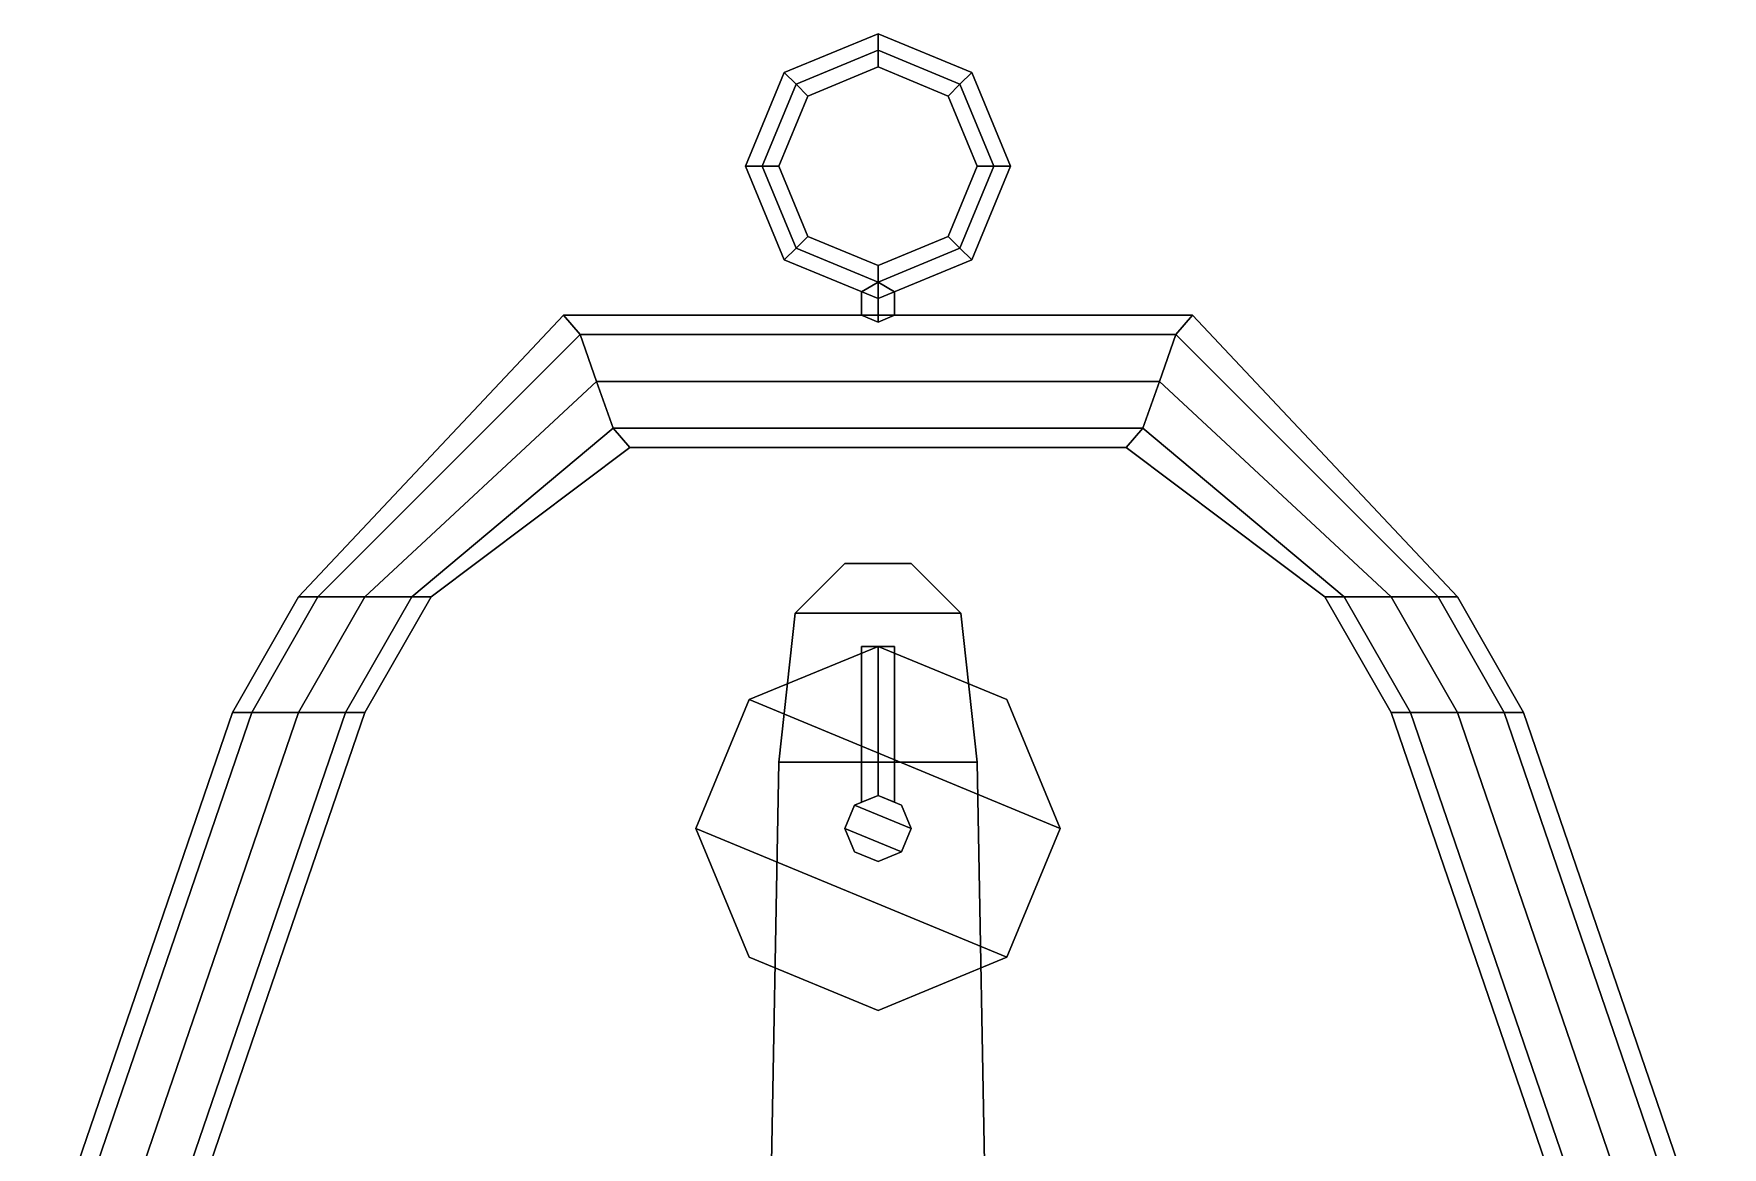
# Model space of a CAD drawing. Header units: millimetres. Extents: x -0.76 to 1, y -1.61 to 3.55.
# Drawn here: x -0.51 to 0.51, y 0.687 to 1.36 of the extents above; entities that cross this region are included whole.
import ezdxf

# ---------------------------------------------------------------- set-up
doc = ezdxf.new("R2010")
doc.units = ezdxf.units.MM
doc.layers.add('towing_pieces', color=6, linetype='Continuous')

msp = doc.modelspace()

# ---------------------------------------------------------------- linework, layer by layer
for points in [[(-0.02, 1.04, 0.36), (0.02, 1.04, 0.36), (0.05, 1.01, 0.36), (-0.05, 1.01, 0.36)], [(-0.05, 1.01, 0.44), (-0.02, 1.04, 0.44), (-0.02, 1.04, 0.36), (-0.05, 1.01, 0.36)], [(0.05, 1.01, 0.44), (0.02, 1.04, 0.44), (-0.02, 1.04, 0.44), (-0.05, 1.01, 0.44)], [(-0.02, 1.04, 0.44), (0.02, 1.04, 0.44), (0.02, 1.04, 0.36), (-0.02, 1.04, 0.36)], [(0.05, 1.01, 0.36), (0.02, 1.04, 0.36), (0.02, 1.04, 0.44), (0.05, 1.01, 0.44)], [(-0.05, 1.01, 0.44), (-0.06, 0.92, 0.44), (0.06, 0.92, 0.44), (0.05, 1.01, 0.44)], [(-0.05, 1.01, 0.36), (-0.06, 0.92, 0.36), (-0.06, 0.92, 0.44), (-0.05, 1.01, 0.44)], [(0.06, 0.92, 0.36), (-0.06, 0.92, 0.36), (-0.05, 1.01, 0.36), (0.05, 1.01, 0.36)], [(0.05, 1.01, 0.44), (0.06, 0.92, 0.44), (0.06, 0.92, 0.36), (0.05, 1.01, 0.36)], [(0, 0.99, 0.33), (-0.0778, 0.9578, 0.33), (-0.0778, 0.9578, 0.35), (0, 0.99, 0.35)], [(0.0778, 0.9578, 0.35), (0, 0.99, 0.35), (-0.0778, 0.9578, 0.35), (0.11, 0.88, 0.35)], [(-0.01, 0.8959, 0.57), (0, 0.9, 0.58), (0, 0.99, 0.58), (-0.01, 0.99, 0.57)], [(0, 0.9, 0.56), (-0.01, 0.8959, 0.57), (-0.01, 0.99, 0.57), (0, 0.99, 0.56)], [(0, 0.99, 0.58), (0.01, 0.99, 0.57), (0, 0.99, 0.56), (-0.01, 0.99, 0.57)], [(0.0778, 0.9578, 0.33), (0, 0.99, 0.33), (0, 0.99, 0.35), (0.0778, 0.9578, 0.35)], [(0, 0.9, 0.58), (0.01, 0.8959, 0.57), (0.01, 0.99, 0.57), (0, 0.99, 0.58)], [(0.01, 0.8959, 0.57), (0, 0.9, 0.56), (0, 0.99, 0.56), (0.01, 0.99, 0.57)], [(-0.0778, 0.9578, 0.33), (-0.11, 0.88, 0.33), (-0.11, 0.88, 0.35), (-0.0778, 0.9578, 0.35)], [(0.11, 0.88, 0.35), (-0.0778, 0.9578, 0.35), (-0.11, 0.88, 0.35), (0.0778, 0.8022, 0.35)], [(0.11, 0.88, 0.33), (0.0778, 0.9578, 0.33), (0.0778, 0.9578, 0.35), (0.11, 0.88, 0.35)], [(0.07, 0.37, 0.44), (0.06, 0.92, 0.44), (-0.06, 0.92, 0.44), (-0.07, 0.37, 0.44)], [(-0.07, 0.37, 0.44), (-0.06, 0.92, 0.44), (-0.06, 0.92, 0.36), (-0.07, 0.37, 0.36)], [(-0.06, 0.92, 0.36), (0.06, 0.92, 0.36), (0.07, 0.37, 0.36), (-0.07, 0.37, 0.36)], [(0.07, 0.37, 0.36), (0.06, 0.92, 0.36), (0.06, 0.92, 0.44), (0.07, 0.37, 0.44)], [(0, 0.9, 0.44), (-0.0141, 0.8941, 0.44), (-0.0141, 0.8941, 0.59), (0, 0.9, 0.59)], [(0.0141, 0.8941, 0.59), (0, 0.9, 0.59), (-0.0141, 0.8941, 0.59), (0.02, 0.88, 0.59)], [(0.0141, 0.8941, 0.44), (0, 0.9, 0.44), (0, 0.9, 0.59), (0.0141, 0.8941, 0.59)], [(-0.0141, 0.8941, 0.44), (-0.02, 0.88, 0.44), (-0.02, 0.88, 0.59), (-0.0141, 0.8941, 0.59)], [(0.02, 0.88, 0.59), (-0.0141, 0.8941, 0.59), (-0.02, 0.88, 0.59), (0.0141, 0.8659, 0.59)], [(0.02, 0.88, 0.44), (0.0141, 0.8941, 0.44), (0.0141, 0.8941, 0.59), (0.02, 0.88, 0.59)], [(-0.11, 0.88, 0.33), (-0.0778, 0.8022, 0.33), (-0.0778, 0.8022, 0.35), (-0.11, 0.88, 0.35)], [(0.0778, 0.8022, 0.35), (-0.11, 0.88, 0.35), (-0.0778, 0.8022, 0.35), (0, 0.77, 0.35)], [(-0.02, 0.88, 0.44), (-0.0141, 0.8659, 0.44), (-0.0141, 0.8659, 0.59), (-0.02, 0.88, 0.59)], [(0.0141, 0.8659, 0.59), (-0.02, 0.88, 0.59), (-0.0141, 0.8659, 0.59), (0, 0.86, 0.59)], [(0.0141, 0.8659, 0.44), (0.02, 0.88, 0.44), (0.02, 0.88, 0.59), (0.0141, 0.8659, 0.59)], [(0.0778, 0.8022, 0.33), (0.11, 0.88, 0.33), (0.11, 0.88, 0.35), (0.0778, 0.8022, 0.35)], [(-0.0141, 0.8659, 0.44), (0, 0.86, 0.44), (0, 0.86, 0.59), (-0.0141, 0.8659, 0.59)], [(0, 0.86, 0.44), (0.0141, 0.8659, 0.44), (0.0141, 0.8659, 0.59), (0, 0.86, 0.59)], [(-0.0778, 0.8022, 0.33), (0, 0.77, 0.33), (0, 0.77, 0.35), (-0.0778, 0.8022, 0.35)], [(0, 0.77, 0.33), (0.0778, 0.8022, 0.33), (0.0778, 0.8022, 0.35), (0, 0.77, 0.35)]]:
    msp.add_3dface(points)
at = {"layer": 'towing_pieces'}
for points in [[(-0.0566, 1.3366, 0.49), (-0.0495, 1.3295, 0.5), (0, 1.35, 0.5), (0, 1.36, 0.49)], [(-0.0495, 1.3295, 0.48), (-0.0566, 1.3366, 0.49), (0, 1.36, 0.49), (0, 1.35, 0.48)], [(0, 1.36, 0.49), (0, 1.35, 0.5), (0.0495, 1.3295, 0.5), (0.0566, 1.3366, 0.49)], [(0, 1.35, 0.48), (0, 1.36, 0.49), (0.0566, 1.3366, 0.49), (0.0495, 1.3295, 0.48)], [(-0.0495, 1.3295, 0.5), (-0.0424, 1.3224, 0.49), (0, 1.34, 0.49), (0, 1.35, 0.5)], [(-0.0424, 1.3224, 0.49), (-0.0495, 1.3295, 0.48), (0, 1.35, 0.48), (0, 1.34, 0.49)], [(0, 1.35, 0.5), (0, 1.34, 0.49), (0.0424, 1.3224, 0.49), (0.0495, 1.3295, 0.5)], [(0, 1.34, 0.49), (0, 1.35, 0.48), (0.0495, 1.3295, 0.48), (0.0424, 1.3224, 0.49)], [(-0.08, 1.28, 0.49), (-0.07, 1.28, 0.5), (-0.0495, 1.3295, 0.5), (-0.0566, 1.3366, 0.49)], [(-0.07, 1.28, 0.48), (-0.08, 1.28, 0.49), (-0.0566, 1.3366, 0.49), (-0.0495, 1.3295, 0.48)], [(0.0566, 1.3366, 0.49), (0.0495, 1.3295, 0.5), (0.07, 1.28, 0.5), (0.08, 1.28, 0.49)], [(0.0495, 1.3295, 0.48), (0.0566, 1.3366, 0.49), (0.08, 1.28, 0.49), (0.07, 1.28, 0.48)], [(-0.07, 1.28, 0.5), (-0.06, 1.28, 0.49), (-0.0424, 1.3224, 0.49), (-0.0495, 1.3295, 0.5)], [(-0.06, 1.28, 0.49), (-0.07, 1.28, 0.48), (-0.0495, 1.3295, 0.48), (-0.0424, 1.3224, 0.49)], [(0.0495, 1.3295, 0.5), (0.0424, 1.3224, 0.49), (0.06, 1.28, 0.49), (0.07, 1.28, 0.5)], [(0.0424, 1.3224, 0.49), (0.0495, 1.3295, 0.48), (0.07, 1.28, 0.48), (0.06, 1.28, 0.49)], [(-0.0566, 1.2234, 0.49), (-0.0495, 1.2305, 0.5), (-0.07, 1.28, 0.5), (-0.08, 1.28, 0.49)], [(-0.0495, 1.2305, 0.48), (-0.0566, 1.2234, 0.49), (-0.08, 1.28, 0.49), (-0.07, 1.28, 0.48)], [(-0.0495, 1.2305, 0.5), (-0.0424, 1.2376, 0.49), (-0.06, 1.28, 0.49), (-0.07, 1.28, 0.5)], [(-0.0424, 1.2376, 0.49), (-0.0495, 1.2305, 0.48), (-0.07, 1.28, 0.48), (-0.06, 1.28, 0.49)], [(0.07, 1.28, 0.5), (0.06, 1.28, 0.49), (0.0424, 1.2376, 0.49), (0.0495, 1.2305, 0.5)], [(0.06, 1.28, 0.49), (0.07, 1.28, 0.48), (0.0495, 1.2305, 0.48), (0.0424, 1.2376, 0.49)], [(0.08, 1.28, 0.49), (0.07, 1.28, 0.5), (0.0495, 1.2305, 0.5), (0.0566, 1.2234, 0.49)], [(0.07, 1.28, 0.48), (0.08, 1.28, 0.49), (0.0566, 1.2234, 0.49), (0.0495, 1.2305, 0.48)], [(0, 1.21, 0.5), (0, 1.22, 0.49), (-0.0424, 1.2376, 0.49), (-0.0495, 1.2305, 0.5)], [(0, 1.22, 0.49), (0, 1.21, 0.48), (-0.0495, 1.2305, 0.48), (-0.0424, 1.2376, 0.49)], [(0.0495, 1.2305, 0.5), (0.0424, 1.2376, 0.49), (0, 1.22, 0.49), (0, 1.21, 0.5)], [(0.0424, 1.2376, 0.49), (0.0495, 1.2305, 0.48), (0, 1.21, 0.48), (0, 1.22, 0.49)], [(0, 1.2, 0.49), (0, 1.21, 0.5), (-0.0495, 1.2305, 0.5), (-0.0566, 1.2234, 0.49)], [(0, 1.21, 0.48), (0, 1.2, 0.49), (-0.0566, 1.2234, 0.49), (-0.0495, 1.2305, 0.48)], [(0.0566, 1.2234, 0.49), (0.0495, 1.2305, 0.5), (0, 1.21, 0.5), (0, 1.2, 0.49)], [(0.0495, 1.2305, 0.48), (0.0566, 1.2234, 0.49), (0, 1.2, 0.49), (0, 1.21, 0.48)], [(0, 1.21, 0.5), (-0.01, 1.2041, 0.49), (-0.01, 1.19, 0.49), (0, 1.1859, 0.5)], [(-0.01, 1.2041, 0.49), (0, 1.21, 0.48), (0, 1.1859, 0.48), (-0.01, 1.19, 0.49)], [(0.01, 1.2041, 0.49), (0, 1.21, 0.5), (0, 1.1859, 0.5), (0.01, 1.19, 0.49)], [(0, 1.21, 0.48), (0.01, 1.2041, 0.49), (0.01, 1.19, 0.49), (0, 1.1859, 0.48)], [(-0.18, 1.1783, 0.5183), (-0.19, 1.19, 0.49), (-0.35, 1.02, 0.49), (-0.3383, 1.02, 0.5183)], [(-0.19, 1.19, 0.49), (-0.18, 1.1783, 0.4617), (-0.3383, 1.02, 0.4617), (-0.35, 1.02, 0.49)], [(0.18, 1.1783, 0.5183), (0.19, 1.19, 0.49), (-0.19, 1.19, 0.49), (-0.18, 1.1783, 0.5183)], [(0.19, 1.19, 0.49), (0.18, 1.1783, 0.4617), (-0.18, 1.1783, 0.4617), (-0.19, 1.19, 0.49)], [(0.18, 1.1783, 0.4617), (0.19, 1.19, 0.49), (0.35, 1.02, 0.49), (0.3383, 1.02, 0.4617)], [(0.19, 1.19, 0.49), (0.18, 1.1783, 0.5183), (0.3383, 1.02, 0.5183), (0.35, 1.02, 0.49)], [(-0.17, 1.15, 0.53), (-0.18, 1.1783, 0.5183), (-0.3383, 1.02, 0.5183), (-0.31, 1.02, 0.53)], [(-0.18, 1.1783, 0.4617), (-0.17, 1.15, 0.45), (-0.31, 1.02, 0.45), (-0.3383, 1.02, 0.4617)], [(0.17, 1.15, 0.53), (0.18, 1.1783, 0.5183), (-0.18, 1.1783, 0.5183), (-0.17, 1.15, 0.53)], [(0.18, 1.1783, 0.4617), (0.17, 1.15, 0.45), (-0.17, 1.15, 0.45), (-0.18, 1.1783, 0.4617)], [(0.17, 1.15, 0.45), (0.18, 1.1783, 0.4617), (0.3383, 1.02, 0.4617), (0.31, 1.02, 0.45)], [(0.18, 1.1783, 0.5183), (0.17, 1.15, 0.53), (0.31, 1.02, 0.53), (0.3383, 1.02, 0.5183)], [(-0.17, 1.15, 0.45), (-0.16, 1.1217, 0.4617), (-0.2817, 1.02, 0.4617), (-0.31, 1.02, 0.45)], [(-0.16, 1.1217, 0.5183), (-0.17, 1.15, 0.53), (-0.31, 1.02, 0.53), (-0.2817, 1.02, 0.5183)], [(0.17, 1.15, 0.45), (0.16, 1.1217, 0.4617), (-0.16, 1.1217, 0.4617), (-0.17, 1.15, 0.45)], [(0.16, 1.1217, 0.5183), (0.17, 1.15, 0.53), (-0.17, 1.15, 0.53), (-0.16, 1.1217, 0.5183)], [(0.17, 1.15, 0.53), (0.16, 1.1217, 0.5183), (0.2817, 1.02, 0.5183), (0.31, 1.02, 0.53)], [(0.16, 1.1217, 0.4617), (0.17, 1.15, 0.45), (0.31, 1.02, 0.45), (0.2817, 1.02, 0.4617)], [(-0.16, 1.1217, 0.4617), (-0.15, 1.11, 0.49), (-0.27, 1.02, 0.49), (-0.2817, 1.02, 0.4617)], [(-0.15, 1.11, 0.49), (-0.16, 1.1217, 0.5183), (-0.2817, 1.02, 0.5183), (-0.27, 1.02, 0.49)], [(0.16, 1.1217, 0.4617), (0.15, 1.11, 0.49), (-0.15, 1.11, 0.49), (-0.16, 1.1217, 0.4617)], [(0.15, 1.11, 0.49), (0.16, 1.1217, 0.5183), (-0.16, 1.1217, 0.5183), (-0.15, 1.11, 0.49)], [(0.16, 1.1217, 0.5183), (0.15, 1.11, 0.49), (0.27, 1.02, 0.49), (0.2817, 1.02, 0.5183)], [(0.15, 1.11, 0.49), (0.16, 1.1217, 0.4617), (0.2817, 1.02, 0.4617), (0.27, 1.02, 0.49)], [(-0.3383, 1.02, 0.5183), (-0.35, 1.02, 0.49), (-0.39, 0.95, 0.49), (-0.3783, 0.95, 0.5183)], [(-0.35, 1.02, 0.49), (-0.3383, 1.02, 0.4617), (-0.3783, 0.95, 0.4617), (-0.39, 0.95, 0.49)], [(-0.31, 1.02, 0.53), (-0.3383, 1.02, 0.5183), (-0.3783, 0.95, 0.5183), (-0.35, 0.95, 0.53)], [(-0.3383, 1.02, 0.4617), (-0.31, 1.02, 0.45), (-0.35, 0.95, 0.45), (-0.3783, 0.95, 0.4617)], [(-0.31, 1.02, 0.45), (-0.2817, 1.02, 0.4617), (-0.3217, 0.95, 0.4617), (-0.35, 0.95, 0.45)], [(-0.2817, 1.02, 0.5183), (-0.31, 1.02, 0.53), (-0.35, 0.95, 0.53), (-0.3217, 0.95, 0.5183)], [(-0.2817, 1.02, 0.4617), (-0.27, 1.02, 0.49), (-0.31, 0.95, 0.49), (-0.3217, 0.95, 0.4617)], [(-0.27, 1.02, 0.49), (-0.2817, 1.02, 0.5183), (-0.3217, 0.95, 0.5183), (-0.31, 0.95, 0.49)], [(0.2817, 1.02, 0.5183), (0.27, 1.02, 0.49), (0.31, 0.95, 0.49), (0.3217, 0.95, 0.5183)], [(0.27, 1.02, 0.49), (0.2817, 1.02, 0.4617), (0.3217, 0.95, 0.4617), (0.31, 0.95, 0.49)], [(0.31, 1.02, 0.53), (0.2817, 1.02, 0.5183), (0.3217, 0.95, 0.5183), (0.35, 0.95, 0.53)], [(0.2817, 1.02, 0.4617), (0.31, 1.02, 0.45), (0.35, 0.95, 0.45), (0.3217, 0.95, 0.4617)], [(0.31, 1.02, 0.45), (0.3383, 1.02, 0.4617), (0.3783, 0.95, 0.4617), (0.35, 0.95, 0.45)], [(0.3383, 1.02, 0.5183), (0.31, 1.02, 0.53), (0.35, 0.95, 0.53), (0.3783, 0.95, 0.5183)], [(0.3383, 1.02, 0.4617), (0.35, 1.02, 0.49), (0.39, 0.95, 0.49), (0.3783, 0.95, 0.4617)], [(0.35, 1.02, 0.49), (0.3383, 1.02, 0.5183), (0.3783, 0.95, 0.5183), (0.39, 0.95, 0.49)], [(-0.3783, 0.95, 0.5183), (-0.39, 0.95, 0.49), (-0.51, 0.6, 0.49), (-0.4983, 0.6, 0.5183)], [(-0.39, 0.95, 0.49), (-0.3783, 0.95, 0.4617), (-0.4983, 0.6, 0.4617), (-0.51, 0.6, 0.49)], [(-0.35, 0.95, 0.53), (-0.3783, 0.95, 0.5183), (-0.4983, 0.6, 0.5183), (-0.47, 0.6, 0.53)], [(-0.3783, 0.95, 0.4617), (-0.35, 0.95, 0.45), (-0.47, 0.6, 0.45), (-0.4983, 0.6, 0.4617)], [(-0.35, 0.95, 0.45), (-0.3217, 0.95, 0.4617), (-0.4417, 0.6, 0.4617), (-0.47, 0.6, 0.45)], [(-0.3217, 0.95, 0.5183), (-0.35, 0.95, 0.53), (-0.47, 0.6, 0.53), (-0.4417, 0.6, 0.5183)], [(-0.3217, 0.95, 0.4617), (-0.31, 0.95, 0.49), (-0.43, 0.6, 0.49), (-0.4417, 0.6, 0.4617)], [(-0.31, 0.95, 0.49), (-0.3217, 0.95, 0.5183), (-0.4417, 0.6, 0.5183), (-0.43, 0.6, 0.49)], [(0.3217, 0.95, 0.5183), (0.31, 0.95, 0.49), (0.43, 0.6, 0.49), (0.4417, 0.6, 0.5183)], [(0.31, 0.95, 0.49), (0.3217, 0.95, 0.4617), (0.4417, 0.6, 0.4617), (0.43, 0.6, 0.49)], [(0.35, 0.95, 0.53), (0.3217, 0.95, 0.5183), (0.4417, 0.6, 0.5183), (0.47, 0.6, 0.53)], [(0.3217, 0.95, 0.4617), (0.35, 0.95, 0.45), (0.47, 0.6, 0.45), (0.4417, 0.6, 0.4617)], [(0.35, 0.95, 0.45), (0.3783, 0.95, 0.4617), (0.4983, 0.6, 0.4617), (0.47, 0.6, 0.45)], [(0.3783, 0.95, 0.5183), (0.35, 0.95, 0.53), (0.47, 0.6, 0.53), (0.4983, 0.6, 0.5183)], [(0.3783, 0.95, 0.4617), (0.39, 0.95, 0.49), (0.51, 0.6, 0.49), (0.4983, 0.6, 0.4617)], [(0.39, 0.95, 0.49), (0.3783, 0.95, 0.5183), (0.4983, 0.6, 0.5183), (0.51, 0.6, 0.49)]]:
    msp.add_3dface(points, dxfattribs=at)

doc.saveas('drawing.dxf')
